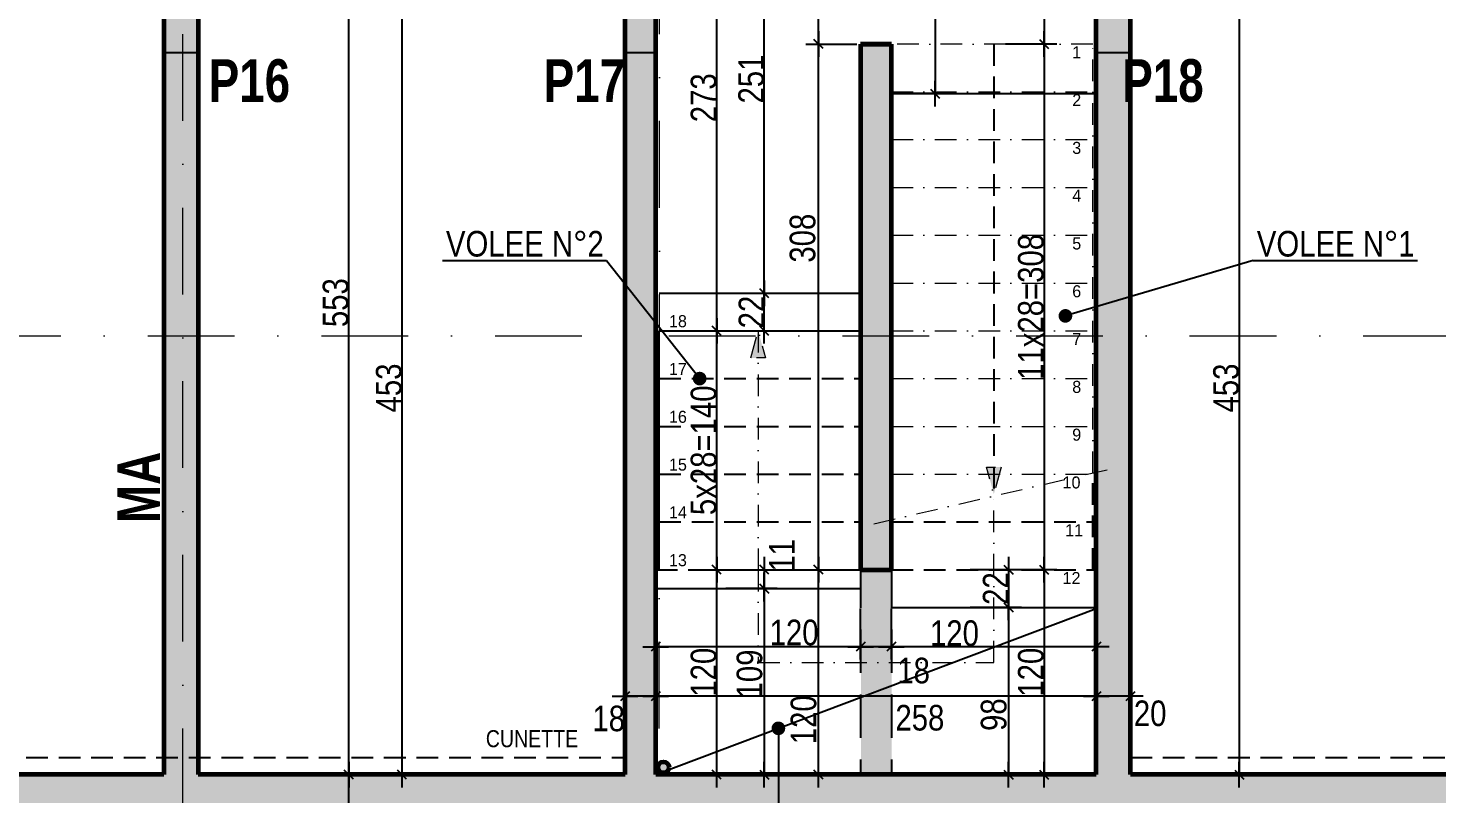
# Model space of a CAD drawing. Header units: millimetres. Extents: x -22 to 27383, y -3644 to 590.
# Drawn here: x 18424 to 19249, y -1886 to -1438 of the extents above; entities that cross this region are included whole.
import ezdxf
from ezdxf.enums import TextEntityAlignment as Align

# ---------------------------------------------------------------- set-up
doc = ezdxf.new("R2010")
doc.units = ezdxf.units.MM
doc.linetypes.add('CACHEX2', pattern=[19.05, 12.7, -6.35])
doc.linetypes.add('TIRETPTX2', pattern=[50.8, 25.4, -12.7, 0, -12.7])
for name, color, linetype in [('01_cote_gen', 4, 'Continuous'), ('01_linteaux', 2, 'Continuous'), ('01_murs_sup', 2, 'CACHEX2'), ('01_poch_murs', 253, 'Continuous'), ('01_poch_poteaux', 250, 'Continuous'), ('01_texte', 230, 'Continuous'), ('AA_COTES', 2, 'Continuous')]:
    doc.layers.add(name, color=color, linetype=linetype)
doc.layers.add('01_murs_coup', color=5, linetype='Continuous', lineweight=60)
doc.layers.add('01_tram_axes', color=2, linetype='TIRETPTX2', lineweight=9)
doc.styles.add('ARIAL NA', font='ARIALN.TTF')
doc.styles.add('Eurostile', font='')
doc.styles.add('impact', font='impact.ttf')
doc.styles.add('STYLE2', font='ARIALN.TTF')
doc.styles.get('Eurostile').set_extended_font_data('Eurostile')
doc.dimstyles.new('JB50', dxfattribs={"dimscale": 0.1, "dimtxt": 150, "dimasz": 15, "dimexe": 0.1, "dimexo": 0.1, "dimgap": 0.09, "dimtad": 1, "dimdec": 1, "dimdsep": 46, "dimtxsty": 'STYLE2', "dimblk1": 'BOND_G', "dimblk2": 'BOND_D', "dimsah": 1, "dimcen": 1.5, "dimdle": 0.01, "dimse1": 1, "dimse2": 1, "dimclrd": 4, "dimclre": 2, "dimclrt": 6, "dimazin": 2, "dimtfac": 2.333333, "dimtdec": 1, "dimtix": 1, "dimtmove": 2, "dimatfit": 3, "dimldrblk": 'BOND_G', "dimfxl": 1, "dimtolj": 1, "dimtzin": 0, "dimarcsym": 0})

# ---------------------------------------------------------------- blocks, each defined once
blk = doc.blocks.new('BOND_G')
at = {"layer": 'AA_COTES', "color": 0}
for p, q in [((0, -5), (0, 15)), ((5, 0), (-5, 0)), ((1.77, 1.77), (-1.77, -1.77))]:
    blk.add_line(p, q, dxfattribs=at)
blk = doc.blocks.new('BOND_D')
at = {"layer": 'AA_COTES', "color": 0}
for p, q in [((5, 0), (-5, 0)), ((-1.77, -1.77), (1.77, 1.77)), ((0, 5), (0, -15))]:
    blk.add_line(p, q, dxfattribs=at)
blk = doc.blocks.new('*D1499')
at = {"layer": '01_cote_gen', "color": 4, "lineweight": -2, "transparency": 16777216}
blk.add_line((19048.26, -1799.92), (18931.26, -1799.92), dxfattribs=at)
at = {"layer": 'Defpoints', "color": 0, "transparency": 16777216}
for p in [(18929.76, -1754.83), (18929.76, -1799.92), (19049.76, -1832.89)]:
    blk.add_point(p, dxfattribs=at)
at = {"layer": '01_cote_gen', "color": 4, "lineweight": -2, "transparency": 16777216, "xscale": 1.5, "yscale": 1.5, "zscale": 1.5, "rotation": 180}
blk.add_blockref('BOND_D', (18929.76, -1799.92), dxfattribs=at)
at = {"layer": '01_cote_gen', "color": 4, "lineweight": -2, "transparency": 16777216, "xscale": 1.5, "yscale": 1.5, "zscale": 1.5}
blk.add_blockref('BOND_G', (19049.76, -1799.92), dxfattribs=at)
at = {"layer": '01_cote_gen', "color": 6, "transparency": 16777216, "insert": (18966.71, -1792.05), "char_height": 15, "attachment_point": 5, "style": 'STYLE2'}
blk.add_mtext('\\A1;120', dxfattribs=at)
blk = doc.blocks.new('*D1500')
at = {"layer": '01_cote_gen', "color": 4, "lineweight": -2, "transparency": 16777216}
blk.add_line((18928.26, -1799.92), (18913.26, -1799.92), dxfattribs=at)
at = {"layer": 'Defpoints', "color": 0, "transparency": 16777216}
for p in [(18911.76, -1777.42), (18929.76, -1777.42), (18911.76, -1799.92)]:
    blk.add_point(p, dxfattribs=at)
at = {"layer": '01_cote_gen', "color": 4, "lineweight": -2, "transparency": 16777216, "xscale": 1.5, "yscale": 1.5, "zscale": 1.5, "rotation": 180}
blk.add_blockref('BOND_D', (18911.76, -1799.92), dxfattribs=at)
at = {"layer": '01_cote_gen', "color": 4, "lineweight": -2, "transparency": 16777216, "xscale": 1.5, "yscale": 1.5, "zscale": 1.5}
blk.add_blockref('BOND_G', (18929.76, -1799.92), dxfattribs=at)
at = {"layer": '01_cote_gen', "color": 6, "transparency": 16777216, "insert": (18942.79, -1813.95), "char_height": 15, "attachment_point": 5, "style": 'STYLE2'}
blk.add_mtext('\\A1;18', dxfattribs=at)
blk = doc.blocks.new('*D1501')
at = {"layer": '01_cote_gen', "color": 4, "lineweight": -2, "transparency": 16777216}
blk.add_line((18910.26, -1799.92), (18793.26, -1799.92), dxfattribs=at)
at = {"layer": 'Defpoints', "color": 0, "transparency": 16777216}
for p in [(18791.76, -1790.09), (18911.76, -1787.89), (18791.76, -1799.92)]:
    blk.add_point(p, dxfattribs=at)
at = {"layer": '01_cote_gen', "color": 4, "lineweight": -2, "transparency": 16777216, "xscale": 1.5, "yscale": 1.5, "zscale": 1.5, "rotation": 180}
blk.add_blockref('BOND_D', (18791.76, -1799.92), dxfattribs=at)
at = {"layer": '01_cote_gen', "color": 4, "lineweight": -2, "transparency": 16777216, "xscale": 1.5, "yscale": 1.5, "zscale": 1.5}
blk.add_blockref('BOND_G', (18911.76, -1799.92), dxfattribs=at)
at = {"layer": '01_cote_gen', "color": 6, "transparency": 16777216, "insert": (18872.79, -1791.64), "char_height": 15, "attachment_point": 5, "style": 'STYLE2'}
blk.add_mtext('\\A1;120', dxfattribs=at)
blk = doc.blocks.new('*D1502')
at = {"layer": '01_cote_gen', "color": 4, "lineweight": -2, "transparency": 16777216}
blk.add_line((19048.26, -1828.89), (18793.26, -1828.89), dxfattribs=at)
at = {"layer": 'Defpoints', "color": 0, "transparency": 16777216}
for p in [(18791.76, -1828.89), (18791.76, -1844.22), (19049.76, -1844.22)]:
    blk.add_point(p, dxfattribs=at)
at = {"layer": '01_cote_gen', "color": 4, "lineweight": -2, "transparency": 16777216, "xscale": 1.5, "yscale": 1.5, "zscale": 1.5, "rotation": 180}
blk.add_blockref('BOND_D', (18791.76, -1828.89), dxfattribs=at)
at = {"layer": '01_cote_gen', "color": 4, "lineweight": -2, "transparency": 16777216, "xscale": 1.5, "yscale": 1.5, "zscale": 1.5}
blk.add_blockref('BOND_G', (19049.76, -1828.89), dxfattribs=at)
at = {"layer": '01_cote_gen', "color": 6, "transparency": 16777216, "insert": (18946.46, -1841.6), "char_height": 15, "attachment_point": 5, "style": 'STYLE2'}
blk.add_mtext('\\A1;258', dxfattribs=at)
blk = doc.blocks.new('*D1503')
at = {"layer": '01_cote_gen', "color": 4, "lineweight": -2, "transparency": 16777216}
blk.add_line((19068.26, -1828.89), (19051.26, -1828.89), dxfattribs=at)
at = {"layer": 'Defpoints', "color": 0, "transparency": 16777216}
for p in [(19049.76, -1810.85), (19069.76, -1810.85), (19049.76, -1828.89)]:
    blk.add_point(p, dxfattribs=at)
at = {"layer": '01_cote_gen', "color": 4, "lineweight": -2, "transparency": 16777216, "xscale": 1.5, "yscale": 1.5, "zscale": 1.5, "rotation": 180}
blk.add_blockref('BOND_D', (19049.76, -1828.89), dxfattribs=at)
at = {"layer": '01_cote_gen', "color": 4, "lineweight": -2, "transparency": 16777216, "xscale": 1.5, "yscale": 1.5, "zscale": 1.5}
blk.add_blockref('BOND_G', (19069.76, -1828.89), dxfattribs=at)
at = {"layer": '01_cote_gen', "color": 6, "transparency": 16777216, "insert": (19081.32, -1839.01), "char_height": 15, "attachment_point": 5, "style": 'STYLE2'}
blk.add_mtext('\\A1;20', dxfattribs=at)
blk = doc.blocks.new('*D1504')
at = {"layer": '01_cote_gen', "color": 4, "lineweight": -2, "transparency": 16777216}
blk.add_line((18790.26, -1828.89), (18775.26, -1828.89), dxfattribs=at)
at = {"layer": 'Defpoints', "color": 0, "transparency": 16777216}
for p in [(18791.76, -1777.42), (18773.76, -1786.48), (18773.76, -1828.89)]:
    blk.add_point(p, dxfattribs=at)
at = {"layer": '01_cote_gen', "color": 4, "lineweight": -2, "transparency": 16777216, "xscale": 1.5, "yscale": 1.5, "zscale": 1.5, "rotation": 180}
blk.add_blockref('BOND_D', (18773.76, -1828.89), dxfattribs=at)
at = {"layer": '01_cote_gen', "color": 4, "lineweight": -2, "transparency": 16777216, "xscale": 1.5, "yscale": 1.5, "zscale": 1.5}
blk.add_blockref('BOND_G', (18791.76, -1828.89), dxfattribs=at)
at = {"layer": '01_cote_gen', "color": 6, "transparency": 16777216, "insert": (18764.21, -1842.02), "char_height": 15, "attachment_point": 5, "style": 'STYLE2'}
blk.add_mtext('\\A1;18', dxfattribs=at)
blk = doc.blocks.new('*D1516')
at = {"layer": '01_cote_gen', "color": 4, "lineweight": -2, "transparency": 16777216}
blk.add_line((20143.26, -2107.3), (17929.26, -2107.3), dxfattribs=at)
at = {"layer": 'Defpoints', "color": 0, "transparency": 16777216}
for p in [(17927.76, -1849.03), (20144.76, -2103.48), (17927.76, -2107.3)]:
    blk.add_point(p, dxfattribs=at)
at = {"layer": '01_cote_gen', "color": 4, "lineweight": -2, "transparency": 16777216, "xscale": 1.5, "yscale": 1.5, "zscale": 1.5, "rotation": 180}
blk.add_blockref('BOND_D', (17927.76, -2107.3), dxfattribs=at)
at = {"layer": '01_cote_gen', "color": 4, "lineweight": -2, "transparency": 16777216, "xscale": 1.5, "yscale": 1.5, "zscale": 1.5}
blk.add_blockref('BOND_G', (20144.76, -2107.3), dxfattribs=at)
at = {"layer": '01_cote_gen', "color": 6, "transparency": 16777216, "insert": (19036.26, -2099.76), "char_height": 15, "attachment_point": 5, "style": 'STYLE2'}
blk.add_mtext('\\A1;2217', dxfattribs=at)
blk = doc.blocks.new('*D1567')
at = {"layer": '01_cote_gen', "color": 4, "lineweight": -2, "transparency": 16777216}
blk.add_line((18612, -1873.33), (18612, -1323.33), dxfattribs=at)
at = {"layer": 'Defpoints', "color": 0, "transparency": 16777216}
for p in [(18612, -1321.83), (18773.76, -1321.83), (18659.63, -1874.83)]:
    blk.add_point(p, dxfattribs=at)
at = {"layer": '01_cote_gen', "color": 4, "lineweight": -2, "transparency": 16777216, "xscale": 1.5, "yscale": 1.5, "zscale": 1.5}
for name, p, rotation in [('BOND_D', (18612, -1321.83), 90), ('BOND_G', (18612, -1874.83), 270)]:
    blk.add_blockref(name, p, dxfattribs=dict(at, rotation=rotation))
at = {"layer": '01_cote_gen', "color": 6, "transparency": 16777216, "insert": (18604.33, -1598.33), "char_height": 15, "attachment_point": 5, "rotation": 90, "style": 'STYLE2'}
blk.add_mtext('\\A1;553', dxfattribs=at)
blk = doc.blocks.new('*D1568')
at = {"layer": '01_cote_gen', "color": 4, "lineweight": -2, "transparency": 16777216}
blk.add_line((18612, -1898.34), (18612, -1876.33), dxfattribs=at)
at = {"layer": 'Defpoints', "color": 0, "transparency": 16777216}
for p in [(18612, -1874.83), (18634.5, -1874.83), (18619.5, -1899.84)]:
    blk.add_point(p, dxfattribs=at)
at = {"layer": '01_cote_gen', "color": 4, "lineweight": -2, "transparency": 16777216, "xscale": 1.5, "yscale": 1.5, "zscale": 1.5}
for name, p, rotation in [('BOND_D', (18612, -1874.83), 90), ('BOND_G', (18612, -1899.84), 270)]:
    blk.add_blockref(name, p, dxfattribs=dict(at, rotation=rotation))
at = {"layer": '01_cote_gen', "color": 6, "transparency": 16777216, "insert": (18625.09, -1913.97), "char_height": 15, "attachment_point": 5, "rotation": 90, "style": 'STYLE2'}
blk.add_mtext('\\A1;25', dxfattribs=at)
blk = doc.blocks.new('*D1571')
at = {"layer": '01_cote_gen', "color": 4, "lineweight": -2, "transparency": 16777216}
blk.add_line((18643.17, -1873.33), (18643.17, -1423.31), dxfattribs=at)
at = {"layer": 'Defpoints', "color": 0, "transparency": 16777216}
for p in [(18643.17, -1421.81), (18680.49, -1421.81), (18680.49, -1874.83)]:
    blk.add_point(p, dxfattribs=at)
at = {"layer": '01_cote_gen', "color": 4, "lineweight": -2, "transparency": 16777216, "xscale": 1.5, "yscale": 1.5, "zscale": 1.5}
for name, p, rotation in [('BOND_D', (18643.17, -1421.81), 90), ('BOND_G', (18643.17, -1874.83), 270)]:
    blk.add_blockref(name, p, dxfattribs=dict(at, rotation=rotation))
at = {"layer": '01_cote_gen', "color": 6, "transparency": 16777216, "insert": (18635.5, -1648.32), "char_height": 15, "attachment_point": 5, "rotation": 90, "style": 'STYLE2'}
blk.add_mtext('\\A1;453', dxfattribs=at)
blk = doc.blocks.new('*D1575')
at = {"layer": '01_cote_gen', "color": 4, "lineweight": -2, "transparency": 16777216}
blk.add_line((18887.07, -1873.33), (18887.07, -1756.33), dxfattribs=at)
at = {"layer": 'Defpoints', "color": 0, "transparency": 16777216}
for p in [(18887.07, -1754.83), (18911.76, -1754.83), (18877.36, -1874.83)]:
    blk.add_point(p, dxfattribs=at)
at = {"layer": '01_cote_gen', "color": 4, "lineweight": -2, "transparency": 16777216, "xscale": 1.5, "yscale": 1.5, "zscale": 1.5}
for name, p, rotation in [('BOND_D', (18887.07, -1754.83), 90), ('BOND_G', (18887.07, -1874.83), 270)]:
    blk.add_blockref(name, p, dxfattribs=dict(at, rotation=rotation))
at = {"layer": '01_cote_gen', "color": 6, "transparency": 16777216, "insert": (18878.38, -1842.7), "char_height": 15, "attachment_point": 5, "rotation": 90, "style": 'STYLE2'}
blk.add_mtext('\\A1;120', dxfattribs=at)
blk = doc.blocks.new('*D1576')
at = {"layer": '01_cote_gen', "color": 4, "lineweight": -2, "transparency": 16777216}
blk.add_line((18887.07, -1753.33), (18887.07, -1448.33), dxfattribs=at)
at = {"layer": 'Defpoints', "color": 0, "transparency": 16777216}
for p in [(18887.07, -1446.83), (18911.76, -1446.83), (18894.57, -1754.83)]:
    blk.add_point(p, dxfattribs=at)
at = {"layer": '01_cote_gen', "color": 4, "lineweight": -2, "transparency": 16777216, "xscale": 1.5, "yscale": 1.5, "zscale": 1.5}
for name, p, rotation in [('BOND_D', (18887.07, -1446.83), 90), ('BOND_G', (18887.07, -1754.83), 270)]:
    blk.add_blockref(name, p, dxfattribs=dict(at, rotation=rotation))
at = {"layer": '01_cote_gen', "color": 6, "transparency": 16777216, "insert": (18877.81, -1560.56), "char_height": 15, "attachment_point": 5, "rotation": 90, "style": 'STYLE2'}
blk.add_mtext('\\A1;308', dxfattribs=at)
blk = doc.blocks.new('*D1577')
at = {"layer": '01_cote_gen', "color": 4, "lineweight": -2, "transparency": 16777216}
blk.add_line((18887.07, -1445.33), (18887.07, -1343.33), dxfattribs=at)
at = {"layer": 'Defpoints', "color": 0, "transparency": 16777216}
for p in [(18887.07, -1341.83), (18909.57, -1341.83), (18909.57, -1446.83)]:
    blk.add_point(p, dxfattribs=at)
at = {"layer": '01_cote_gen', "color": 4, "lineweight": -2, "transparency": 16777216, "xscale": 1.5, "yscale": 1.5, "zscale": 1.5}
for name, p, rotation in [('BOND_D', (18887.07, -1341.83), 90), ('BOND_G', (18887.07, -1446.83), 270)]:
    blk.add_blockref(name, p, dxfattribs=dict(at, rotation=rotation))
at = {"layer": '01_cote_gen', "color": 6, "transparency": 16777216, "insert": (18879.4, -1394.33), "char_height": 15, "attachment_point": 5, "rotation": 90, "style": 'STYLE2'}
blk.add_mtext('\\A1;105', dxfattribs=at)
blk = doc.blocks.new('*D1578')
at = {"layer": '01_cote_gen', "color": 4, "lineweight": -2, "transparency": 16777216}
blk.add_line((19019.19, -1448.33), (19019.19, -1753.33), dxfattribs=at)
at = {"layer": 'Defpoints', "color": 0, "transparency": 16777216}
for p in [(19016.25, -1446.83), (19009.77, -1754.83), (19019.19, -1754.83)]:
    blk.add_point(p, dxfattribs=at)
at = {"layer": '01_cote_gen', "color": 4, "lineweight": -2, "transparency": 16777216, "xscale": 1.5, "yscale": 1.5, "zscale": 1.5}
for name, p, rotation in [('BOND_G', (19019.19, -1446.83), 90), ('BOND_D', (19019.19, -1754.83), 270)]:
    blk.add_blockref(name, p, dxfattribs=dict(at, rotation=rotation))
at = {"layer": '01_cote_gen', "color": 6, "transparency": 16777216, "insert": (19011.52, -1600.83), "char_height": 15, "attachment_point": 5, "rotation": 90, "style": 'STYLE2'}
blk.add_mtext('\\A1;11x28=308', dxfattribs=at)
blk = doc.blocks.new('*D1579')
at = {"layer": '01_cote_gen', "color": 4, "lineweight": -2, "transparency": 16777216}
blk.add_line((19019.19, -1756.33), (19019.19, -1873.33), dxfattribs=at)
at = {"layer": 'Defpoints', "color": 0, "transparency": 16777216}
for p in [(19011.69, -1754.83), (19019.19, -1874.83), (19019.62, -1874.83)]:
    blk.add_point(p, dxfattribs=at)
at = {"layer": '01_cote_gen', "color": 4, "lineweight": -2, "transparency": 16777216, "xscale": 1.5, "yscale": 1.5, "zscale": 1.5}
for name, p, rotation in [('BOND_G', (19019.19, -1754.83), 90), ('BOND_D', (19019.19, -1874.83), 270)]:
    blk.add_blockref(name, p, dxfattribs=dict(at, rotation=rotation))
at = {"layer": '01_cote_gen', "color": 6, "transparency": 16777216, "insert": (19011.52, -1814.83), "char_height": 15, "attachment_point": 5, "rotation": 90, "style": 'STYLE2'}
blk.add_mtext('\\A1;120', dxfattribs=at)
blk = doc.blocks.new('*D1580')
at = {"layer": '01_cote_gen', "color": 4, "lineweight": -2, "transparency": 16777216}
blk.add_line((18998.38, -1756.33), (18998.38, -1775.33), dxfattribs=at)
at = {"layer": 'Defpoints', "color": 0, "transparency": 16777216}
for p in [(18999.97, -1754.83), (18998.38, -1776.83), (18999.97, -1776.83)]:
    blk.add_point(p, dxfattribs=at)
at = {"layer": '01_cote_gen', "color": 4, "lineweight": -2, "transparency": 16777216, "xscale": 1.5, "yscale": 1.5, "zscale": 1.5}
for name, p, rotation in [('BOND_G', (18998.38, -1754.83), 90), ('BOND_D', (18998.38, -1776.83), 270)]:
    blk.add_blockref(name, p, dxfattribs=dict(at, rotation=rotation))
at = {"layer": '01_cote_gen', "color": 6, "transparency": 16777216, "insert": (18990.84, -1765.83), "char_height": 15, "attachment_point": 5, "rotation": 90, "style": 'STYLE2'}
blk.add_mtext('\\A1;22', dxfattribs=at)
blk = doc.blocks.new('*D1581')
at = {"layer": '01_cote_gen', "color": 4, "lineweight": -2, "transparency": 16777216}
blk.add_line((18998.38, -1778.33), (18998.38, -1873.33), dxfattribs=at)
at = {"layer": 'Defpoints', "color": 0, "transparency": 16777216}
for p in [(18990.88, -1776.83), (18990.88, -1874.83), (18998.38, -1874.83)]:
    blk.add_point(p, dxfattribs=at)
at = {"layer": '01_cote_gen', "color": 4, "lineweight": -2, "transparency": 16777216, "xscale": 1.5, "yscale": 1.5, "zscale": 1.5}
for name, p, rotation in [('BOND_G', (18998.38, -1776.83), 90), ('BOND_D', (18998.38, -1874.83), 270)]:
    blk.add_blockref(name, p, dxfattribs=dict(at, rotation=rotation))
at = {"layer": '01_cote_gen', "color": 6, "transparency": 16777216, "insert": (18989.73, -1839.69), "char_height": 15, "attachment_point": 5, "rotation": 90, "style": 'STYLE2'}
blk.add_mtext('\\A1;98', dxfattribs=at)
blk = doc.blocks.new('*D1582')
at = {"layer": '01_cote_gen', "color": 4, "lineweight": -2, "transparency": 16777216}
blk.add_line((19019.19, -1343.33), (19019.19, -1445.33), dxfattribs=at)
at = {"layer": 'Defpoints', "color": 0, "transparency": 16777216}
for p in [(19012.34, -1341.83), (19013.27, -1446.83), (19019.19, -1446.83)]:
    blk.add_point(p, dxfattribs=at)
at = {"layer": '01_cote_gen', "color": 4, "lineweight": -2, "transparency": 16777216, "xscale": 1.5, "yscale": 1.5, "zscale": 1.5}
for name, p, rotation in [('BOND_G', (19019.19, -1341.83), 90), ('BOND_D', (19019.19, -1446.83), 270)]:
    blk.add_blockref(name, p, dxfattribs=dict(at, rotation=rotation))
at = {"layer": '01_cote_gen', "color": 6, "transparency": 16777216, "insert": (19011.52, -1394.33), "char_height": 15, "attachment_point": 5, "rotation": 90, "style": 'STYLE2'}
blk.add_mtext('\\A1;105', dxfattribs=at)
blk = doc.blocks.new('*D1583')
at = {"layer": '01_cote_gen', "color": 4, "lineweight": -2, "transparency": 16777216}
blk.add_line((18827.52, -1873.33), (18827.52, -1756.33), dxfattribs=at)
at = {"layer": 'Defpoints', "color": 0, "transparency": 16777216}
for p in [(18827.52, -1754.83), (18832.29, -1754.83), (18832.29, -1874.83)]:
    blk.add_point(p, dxfattribs=at)
at = {"layer": '01_cote_gen', "color": 4, "lineweight": -2, "transparency": 16777216, "xscale": 1.5, "yscale": 1.5, "zscale": 1.5}
for name, p, rotation in [('BOND_D', (18827.52, -1754.83), 90), ('BOND_G', (18827.52, -1874.83), 270)]:
    blk.add_blockref(name, p, dxfattribs=dict(at, rotation=rotation))
at = {"layer": '01_cote_gen', "color": 6, "transparency": 16777216, "insert": (18819.85, -1814.83), "char_height": 15, "attachment_point": 5, "rotation": 90, "style": 'STYLE2'}
blk.add_mtext('\\A1;120', dxfattribs=at)
blk = doc.blocks.new('*D1584')
at = {"layer": '01_cote_gen', "color": 4, "lineweight": -2, "transparency": 16777216}
blk.add_line((18827.52, -1753.33), (18827.52, -1616.33), dxfattribs=at)
at = {"layer": 'Defpoints', "color": 0, "transparency": 16777216}
for p in [(18827.52, -1614.83), (18835.02, -1614.83), (18835.02, -1754.83)]:
    blk.add_point(p, dxfattribs=at)
at = {"layer": '01_cote_gen', "color": 4, "lineweight": -2, "transparency": 16777216, "xscale": 1.5, "yscale": 1.5, "zscale": 1.5}
for name, p, rotation in [('BOND_D', (18827.52, -1614.83), 90), ('BOND_G', (18827.52, -1754.83), 270)]:
    blk.add_blockref(name, p, dxfattribs=dict(at, rotation=rotation))
at = {"layer": '01_cote_gen', "color": 6, "transparency": 16777216, "insert": (18819.85, -1684.83), "char_height": 15, "attachment_point": 5, "rotation": 90, "style": 'STYLE2'}
blk.add_mtext('\\A1;5x28=140', dxfattribs=at)
blk = doc.blocks.new('*D1585')
at = {"layer": '01_cote_gen', "color": 4, "lineweight": -2, "transparency": 16777216}
blk.add_line((18827.52, -1613.33), (18827.52, -1343.33), dxfattribs=at)
at = {"layer": 'Defpoints', "color": 0, "transparency": 16777216}
for p in [(18827.52, -1341.83), (18843.06, -1341.83), (18843.06, -1614.83)]:
    blk.add_point(p, dxfattribs=at)
at = {"layer": '01_cote_gen', "color": 4, "lineweight": -2, "transparency": 16777216, "xscale": 1.5, "yscale": 1.5, "zscale": 1.5}
for name, p, rotation in [('BOND_D', (18827.52, -1341.83), 90), ('BOND_G', (18827.52, -1614.83), 270)]:
    blk.add_blockref(name, p, dxfattribs=dict(at, rotation=rotation))
at = {"layer": '01_cote_gen', "color": 6, "transparency": 16777216, "insert": (18819.85, -1478.33), "char_height": 15, "attachment_point": 5, "rotation": 90, "style": 'STYLE2'}
blk.add_mtext('\\A1;273', dxfattribs=at)
blk = doc.blocks.new('*D1586')
at = {"layer": '01_cote_gen', "color": 4, "lineweight": -2, "transparency": 16777216}
blk.add_line((18855.35, -1613.33), (18855.35, -1594.33), dxfattribs=at)
at = {"layer": 'Defpoints', "color": 0, "transparency": 16777216}
for p in [(18855.35, -1592.83), (18866.15, -1592.83), (18866.15, -1614.83)]:
    blk.add_point(p, dxfattribs=at)
at = {"layer": '01_cote_gen', "color": 4, "lineweight": -2, "transparency": 16777216, "xscale": 1.5, "yscale": 1.5, "zscale": 1.5}
for name, p, rotation in [('BOND_D', (18855.35, -1592.83), 90), ('BOND_G', (18855.35, -1614.83), 270)]:
    blk.add_blockref(name, p, dxfattribs=dict(at, rotation=rotation))
at = {"layer": '01_cote_gen', "color": 6, "transparency": 16777216, "insert": (18847.81, -1603.83), "char_height": 15, "attachment_point": 5, "rotation": 90, "style": 'STYLE2'}
blk.add_mtext('\\A1;22', dxfattribs=at)
blk = doc.blocks.new('*D1587')
at = {"layer": '01_cote_gen', "color": 4, "lineweight": -2, "transparency": 16777216}
blk.add_line((18855.35, -1591.33), (18855.35, -1343.33), dxfattribs=at)
at = {"layer": 'Defpoints', "color": 0, "transparency": 16777216}
for p in [(18855.35, -1341.83), (18865.76, -1341.83), (18862.85, -1592.83)]:
    blk.add_point(p, dxfattribs=at)
at = {"layer": '01_cote_gen', "color": 4, "lineweight": -2, "transparency": 16777216, "xscale": 1.5, "yscale": 1.5, "zscale": 1.5}
for name, p, rotation in [('BOND_D', (18855.35, -1341.83), 90), ('BOND_G', (18855.35, -1592.83), 270)]:
    blk.add_blockref(name, p, dxfattribs=dict(at, rotation=rotation))
at = {"layer": '01_cote_gen', "color": 6, "transparency": 16777216, "insert": (18847.69, -1467.33), "char_height": 15, "attachment_point": 5, "rotation": 90, "style": 'STYLE2'}
blk.add_mtext('\\A1;251', dxfattribs=at)
blk = doc.blocks.new('*D1588')
at = {"layer": '01_cote_gen', "color": 4, "lineweight": -2, "transparency": 16777216}
blk.add_line((18855.35, -1764.33), (18855.35, -1756.33), dxfattribs=at)
at = {"layer": 'Defpoints', "color": 0, "transparency": 16777216}
for p in [(18855.35, -1754.83), (18866.64, -1754.83), (18866.64, -1765.83)]:
    blk.add_point(p, dxfattribs=at)
at = {"layer": '01_cote_gen', "color": 4, "lineweight": -2, "transparency": 16777216, "xscale": 1.5, "yscale": 1.5, "zscale": 1.5}
for name, p, rotation in [('BOND_D', (18855.35, -1754.83), 90), ('BOND_G', (18855.35, -1765.83), 270)]:
    blk.add_blockref(name, p, dxfattribs=dict(at, rotation=rotation))
at = {"layer": '01_cote_gen', "color": 6, "transparency": 16777216, "insert": (18865.6, -1746.37), "char_height": 15, "attachment_point": 5, "rotation": 90, "style": 'STYLE2'}
blk.add_mtext('\\A1;11', dxfattribs=at)
blk = doc.blocks.new('*D1589')
at = {"layer": '01_cote_gen', "color": 4, "lineweight": -2, "transparency": 16777216}
blk.add_line((18855.35, -1767.33), (18855.35, -1873.33), dxfattribs=at)
at = {"layer": 'Defpoints', "color": 0, "transparency": 16777216}
for p in [(18862.85, -1765.83), (18855.35, -1874.83), (18862.85, -1874.83)]:
    blk.add_point(p, dxfattribs=at)
at = {"layer": '01_cote_gen', "color": 4, "lineweight": -2, "transparency": 16777216, "xscale": 1.5, "yscale": 1.5, "zscale": 1.5}
for name, p, rotation in [('BOND_G', (18855.35, -1765.83), 90), ('BOND_D', (18855.35, -1874.83), 270)]:
    blk.add_blockref(name, p, dxfattribs=dict(at, rotation=rotation))
at = {"layer": '01_cote_gen', "color": 6, "transparency": 16777216, "insert": (18846.75, -1815.87), "char_height": 15, "attachment_point": 5, "rotation": 90, "style": 'STYLE2'}
blk.add_mtext('\\A1;109', dxfattribs=at)
blk = doc.blocks.new('*D1592')
at = {"layer": '01_cote_gen', "color": 4, "lineweight": -2, "transparency": 16777216}
blk.add_line((19133.52, -1423.35), (19133.52, -1873.33), dxfattribs=at)
at = {"layer": 'Defpoints', "color": 0, "transparency": 16777216}
for p in [(19163.14, -1421.85), (19133.52, -1874.83), (19163.14, -1874.83)]:
    blk.add_point(p, dxfattribs=at)
at = {"layer": '01_cote_gen', "color": 4, "lineweight": -2, "transparency": 16777216, "xscale": 1.5, "yscale": 1.5, "zscale": 1.5}
for name, p, rotation in [('BOND_G', (19133.52, -1421.85), 90), ('BOND_D', (19133.52, -1874.83), 270)]:
    blk.add_blockref(name, p, dxfattribs=dict(at, rotation=rotation))
at = {"layer": '01_cote_gen', "color": 6, "transparency": 16777216, "insert": (19125.85, -1648.34), "char_height": 15, "attachment_point": 5, "rotation": 90, "style": 'STYLE2'}
blk.add_mtext('\\A1;453', dxfattribs=at)
blk = doc.blocks.new('*D2235')
at = {"layer": '01_poch_murs', "color": 4, "lineweight": -2, "transparency": 16777216}
blk.add_line((18955.33, -1343.33), (18955.33, -1474.33), dxfattribs=at)
at = {"layer": 'Defpoints', "color": 0, "transparency": 16777216}
for p in [(18926.75, -1341.83), (18955.33, -1475.83), (18962.95, -1475.83)]:
    blk.add_point(p, dxfattribs=at)
at = {"layer": '01_poch_murs', "color": 4, "lineweight": -2, "transparency": 16777216, "xscale": 1.5, "yscale": 1.5, "zscale": 1.5}
for name, p, rotation in [('BOND_G', (18955.33, -1341.83), 90), ('BOND_D', (18955.33, -1475.83), 270)]:
    blk.add_blockref(name, p, dxfattribs=dict(at, rotation=rotation))
at = {"layer": '01_poch_murs', "color": 6, "transparency": 16777216, "insert": (18947.66, -1408.83), "char_height": 15, "attachment_point": 5, "rotation": 90, "style": 'STYLE2'}
blk.add_mtext('\\A1;134', dxfattribs=at)

msp = doc.modelspace()

# ---------------------------------------------------------------- hatches: boundary and pattern name
at = {"layer": '01_murs_sup'}
h = msp.add_hatch(dxfattribs=at)
h.set_pattern_fill('DASH', color=256, scale=2.5, angle=135)
h.set_pattern_definition([(135, (6005.312, 12291.881), (-11.22532, 9e-16), [7.9375, -7.9375])])
h.paths.add_polyline_path([(17947.35, -1371.83), (17927.35, -1371.83), (17927.35, -1899.83), (20144.76, -1899.83), (20144.76, -1939.72), (20159.94, -1939.72), (20159.94, -1665.83), (20760.26, -1665.83), (20760.26, -2133.73), (20778.26, -2133.73), (20778.26, -1529.89), (20760.26, -1529.89), (20760.26, -1647.83), (20163.94, -1647.83), (20163.94, -1391.89), (20760.26, -1391.89), (20760.26, -1396.89), (20777.94, -1396.89), (20777.94, -1013.83), (20661.94, -1013.83), (20661.94, -869.01), (20771.95, -869), (20771.94, -851), (20159.94, -851.04), (20159.94, -257.83), (20256.5, -257.83), (20256.5, -241.83), (20139.94, -241.83), (20139.94, -869.04), (20643.94, -869.01), (20643.94, -1031.83), (20760.26, -1031.83), (20760.26, -1371.89), (20145.76, -1371.89), (20145.76, -1874.83), (19883.94, -1874.83), (19883.94, -1371.83), (19865.76, -1371.83), (19865.76, -1874.83), (19349.94, -1874.83), (19349.94, -1371.83), (19329.94, -1371.83), (19329.94, -1874.83), (19069.94, -1874.83), (19069.94, -1321.83), (19041.94, -1321.83), (19041.94, -1341.83), (19049.94, -1341.83), (19049.94, -1874.83), (18929.94, -1874.83), (18929.94, -1446.83), (18911.94, -1446.83), (18911.94, -1874.83), (18791.94, -1874.83), (18791.94, -1341.83), (18939.94, -1341.83), (18939.94, -1321.83), (18773.94, -1321.83), (18773.94, -1874.83), (18524.21, -1874.83), (18524.21, -1371.83), (18504.21, -1371.83), (18504.21, -1874.83), (17947.35, -1874.83)])
at = {"layer": '01_poch_murs'}
h = msp.add_hatch(color=256, dxfattribs=at)
h.dxf.hatch_style = 1
edge = h.paths.add_edge_path()
edge.add_line((16560.76, -436.83), (16560.76, -454.83))
edge.add_line((16560.76, -454.83), (16552.76, -454.83))
edge.add_line((16552.76, -454.83), (16552.76, -802.8))
edge.add_line((16552.76, -802.8), (16717.77, -802.8))
edge.add_line((16717.77, -802.8), (16717.77, -564.83))
edge.add_line((16717.77, -564.83), (16737.77, -564.83))
edge.add_line((16737.77, -564.83), (16737.77, -802.8))
edge.add_line((16737.77, -802.8), (16792.76, -802.8))
edge.add_line((16792.76, -802.8), (16792.76, -820.8))
edge.add_line((16792.76, -820.8), (16737.77, -820.8))
edge.add_line((16737.77, -820.8), (16737.76, -1261.81))
edge.add_line((16737.76, -1261.81), (16652.76, -1261.81))
edge.add_line((16652.76, -1261.81), (16652.76, -2009.83))
edge.add_line((16652.76, -2009.83), (16717.76, -2009.83))
edge.add_line((16717.76, -2009.83), (16717.76, -1371.81))
edge.add_line((16717.76, -1371.81), (16737.76, -1371.81))
edge.add_line((16737.76, -1371.81), (16737.76, -1874.83))
edge.add_line((16737.76, -1874.83), (17325.76, -1874.83))
edge.add_line((17325.76, -1874.83), (17325.76, -1451.83))
edge.add_line((17325.76, -1451.83), (17350.76, -1451.83))
edge.add_line((17350.76, -1451.83), (17350.76, -1874.83))
edge.add_line((17350.76, -1874.83), (17905.76, -1874.84))
edge.add_line((17905.76, -1874.84), (17905.76, -1371.84))
edge.add_line((17905.76, -1371.84), (17927.76, -1371.84))
edge.add_line((17927.76, -1371.84), (17927.76, -1371.84))
edge.add_line((17927.76, -1371.84), (17947.76, -1371.84))
edge.add_line((17947.76, -1371.84), (17947.76, -1874.84))
edge.add_line((17947.76, -1874.84), (18503.76, -1874.83))
edge.add_line((18503.76, -1874.83), (18503.76, -1371.81))
edge.add_line((18503.76, -1371.81), (18523.76, -1371.81))
edge.add_line((18523.76, -1371.81), (18523.76, -1874.83))
edge.add_line((18523.76, -1874.83), (18773.76, -1874.83))
edge.add_line((18773.76, -1874.83), (18773.76, -1321.83))
edge.add_line((18773.76, -1321.83), (18939.76, -1321.83))
edge.add_line((18939.76, -1321.83), (18939.76, -1341.83))
edge.add_line((18939.76, -1341.83), (18791.76, -1341.83))
edge.add_line((18791.76, -1341.83), (18793.03, -1870.58))
edge.add_arc((18796.28, -1870.58), 3.25, 0, 180, ccw=False)
edge.add_arc((18796.28, -1870.58), 3.25, -90, 0, ccw=False)
edge.add_line((18796.28, -1873.83), (19049.76, -1874.83))
edge.add_line((19049.76, -1874.83), (19049.76, -1341.83))
edge.add_line((19049.76, -1341.83), (19041.76, -1341.83))
edge.add_line((19041.76, -1341.83), (19041.76, -1321.83))
edge.add_line((19041.76, -1321.83), (19069.76, -1321.83))
edge.add_line((19069.76, -1321.83), (19069.76, -1874.83))
edge.add_line((19069.76, -1874.83), (19329.76, -1874.83))
edge.add_line((19329.76, -1874.83), (19329.76, -1371.85))
edge.add_line((19329.76, -1371.85), (19349.76, -1371.85))
edge.add_line((19349.76, -1371.85), (19349.76, -1874.83))
edge.add_line((19349.76, -1874.83), (19864.76, -1874.83))
edge.add_line((19864.76, -1874.83), (19864.76, -1371.85))
edge.add_line((19864.76, -1371.85), (19884.76, -1371.85))
edge.add_line((19884.76, -1371.85), (19884.76, -1874.83))
edge.add_line((19884.76, -1874.83), (20144.76, -1874.83))
edge.add_line((20144.76, -1874.83), (20144.76, -1371.89))
edge.add_line((20144.76, -1371.89), (20169.76, -1371.89))
edge.add_line((20169.76, -1371.89), (20169.82, -2531.84))
edge.add_line((20169.82, -2531.84), (20760.34, -2531.84))
edge.add_line((20760.34, -2531.84), (20760.28, -1816.82))
edge.add_line((20760.28, -1816.82), (20778.28, -1816.82))
edge.add_line((20778.28, -1816.82), (20778.28, -2203.83))
edge.add_line((20778.28, -2203.83), (20995.27, -2203.83))
edge.add_line((20995.27, -2203.83), (20995.27, -2223.83))
edge.add_line((20995.27, -2223.83), (20778.28, -2223.83))
edge.add_line((20778.28, -2223.83), (20778.28, -2676.83))
edge.add_line((20778.28, -2676.83), (21303.24, -2676.83))
edge.add_line((21303.24, -2676.83), (21303.24, -2566.83))
edge.add_line((21303.24, -2566.83), (21323.24, -2566.83))
edge.add_line((21323.24, -2566.83), (21323.24, -2696.83))
edge.add_line((21323.24, -2696.83), (20760.28, -2696.83))
edge.add_line((20760.28, -2696.83), (20760.34, -2551.84))
edge.add_line((20760.34, -2551.84), (20169.82, -2551.84))
edge.add_line((20169.82, -2551.84), (20169.76, -2801.83))
edge.add_line((20169.76, -2801.83), (21528.28, -2801.83))
edge.add_line((21528.28, -2801.83), (21528.28, -2826.83))
edge.add_line((21528.28, -2826.83), (20144.76, -2826.83))
edge.add_line((20144.76, -2826.83), (20144.76, -1969.83))
edge.add_line((20144.76, -1969.83), (20144.76, -1899.83))
edge.add_line((20144.76, -1899.83), (18791.76, -1899.83))
edge.add_line((18791.76, -1899.83), (18686.76, -1899.83))
edge.add_line((18686.76, -1899.83), (17925.76, -1899.84))
edge.add_line((17925.76, -1899.84), (17925.76, -1899.84))
edge.add_line((17925.76, -1899.84), (16737.76, -1899.83))
edge.add_line((16737.76, -1899.83), (16737.76, -2029.83))
edge.add_line((16737.76, -2029.83), (16632.76, -2029.83))
edge.add_line((16632.76, -2029.83), (16632.76, -1241.81))
edge.add_line((16632.76, -1241.81), (16717.76, -1241.81))
edge.add_line((16717.76, -1241.81), (16717.77, -820.8))
edge.add_line((16717.77, -820.8), (16532.76, -820.8))
edge.add_line((16532.76, -820.8), (16532.76, -241.83))
edge.add_line((16532.76, -241.83), (17204.69, -241.84))
edge.add_line((17204.69, -241.84), (17206.11, -266.83))
edge.add_line((17206.11, -266.83), (17325.76, -266.83))
edge.add_line((17325.76, -266.83), (17325.76, -691.83))
edge.add_line((17325.76, -691.83), (17350.75, -692.08))
edge.add_line((17350.75, -692.08), (17350.78, -692.08))
edge.add_line((17350.78, -692.08), (17325.79, -691.83))
edge.add_line((17325.79, -691.83), (17325.76, -266.83))
edge.add_line((17325.76, -266.83), (16920.76, -266.83))
edge.add_line((16920.76, -266.83), (16920.76, -820.8))
edge.add_line((16920.76, -820.8), (16920.76, -820.8))
edge.add_line((16920.76, -820.8), (16920.82, -691.83))
edge.add_line((16920.82, -691.83), (16902.82, -691.83))
edge.add_line((16902.82, -691.83), (16902.76, -454.83))
edge.add_line((16902.76, -454.83), (16737.77, -454.83))
edge.add_line((16737.77, -454.83), (16737.77, -462.83))
edge.add_line((16737.77, -462.83), (16717.77, -462.83))
edge.add_line((16717.77, -462.83), (16717.77, -454.83))
edge.add_line((16717.77, -454.83), (16662.76, -454.83))
edge.add_line((16662.76, -454.83), (16662.76, -436.83))
edge.add_line((16662.76, -436.83), (16902.76, -436.83))
edge.add_line((16902.76, -436.83), (16902.76, -266.83))
edge.add_line((16902.76, -266.83), (16552.76, -266.83))
edge.add_line((16552.76, -266.83), (16552.76, -436.83))
edge.add_line((16552.76, -436.83), (16560.76, -436.83))
h = msp.add_hatch(color=256, dxfattribs=at)
h.dxf.hatch_style = 1
h.paths.add_polyline_path([(18929.76, -1446.83), (18911.76, -1446.83), (18911.76, -1754.83), (18929.76, -1754.83)])
at = {"layer": '01_poch_poteaux'}
h = msp.add_hatch(color=256, dxfattribs=at)
h.dxf.hatch_style = 1
h.paths.add_polyline_path([(18523.76, -1371.83), (18511.26, -1371.83), (18511.26, -1451.83), (18523.76, -1451.83)])
h.paths.add_polyline_path([(18511.26, -1371.83), (18503.76, -1371.83), (18503.76, -1451.83), (18511.26, -1451.83)])
h = msp.add_hatch(color=256, dxfattribs=at)
h.dxf.hatch_style = 1
h.paths.add_polyline_path([(18791.76, -1371.83), (18781.26, -1371.83), (18781.26, -1451.83), (18791.76, -1451.83)])
h.paths.add_polyline_path([(18781.26, -1371.83), (18773.76, -1371.83), (18773.76, -1451.83), (18781.26, -1451.83)])
h = msp.add_hatch(color=256, dxfattribs=at)
h.dxf.hatch_style = 1
h.paths.add_polyline_path([(19069.76, -1371.83), (19057.26, -1371.83), (19057.26, -1451.83), (19069.76, -1451.83)])
h.paths.add_polyline_path([(19057.26, -1371.83), (19049.76, -1371.83), (19049.76, -1451.83), (19057.26, -1451.83)])
at = {"layer": '01_tram_axes', "ltscale": 0.5}
for points in [[(18847.51, -1630.71), (18851.76, -1614.83), (18856.02, -1630.71)], [(18994.02, -1694.64), (18989.76, -1710.52), (18985.51, -1694.64)]]:
    msp.add_hatch(color=256, dxfattribs=at).paths.add_polyline_path(points)

# ---------------------------------------------------------------- linework, layer by layer
at = {"layer": '01_linteaux'}
for p, q in [((18929.76, -1475.83), (19049.76, -1475.83)), ((18791.76, -1765.83), (18911.76, -1765.83)), ((18929.76, -1776.83), (19049.76, -1776.83))]:
    msp.add_line(p, q, dxfattribs=at)
at = {"layer": '01_murs_coup'}
for p, q in [((18773.76, -1874.83), (18773.76, -1321.83)), ((19069.76, -1874.83), (19069.76, -1321.83)), ((18791.76, -1874.83), (18791.76, -1341.83)), ((19049.76, -1874.83), (19049.76, -1341.83)), ((19049.76, -1874.83), (19049.76, -1341.83)), ((18503.76, -1371.81), (18503.76, -1874.83)), ((18523.76, -1371.81), (18523.76, -1874.83)), ((18911.76, -1446.83), (18929.76, -1446.83)), ((18911.76, -1446.83), (18929.76, -1446.83)), ((18929.76, -1446.83), (18911.76, -1446.83)), ((18911.76, -1446.83), (18911.76, -1754.83)), ((18929.76, -1754.83), (18929.76, -1446.83)), ((18911.76, -1754.83), (18929.76, -1754.83)), ((18911.76, -1754.83), (18929.76, -1754.83)), ((18503.76, -1874.83), (17947.76, -1874.84)), ((18773.76, -1874.83), (18523.76, -1874.83)), ((19049.76, -1874.83), (18791.76, -1874.83)), ((19329.76, -1874.83), (19069.76, -1874.83))]:
    msp.add_line(p, q, dxfattribs=at)
msp.add_circle((18796.28, -1870.58), 3.25, dxfattribs=at)
at = {"layer": '01_murs_sup', "ltscale": 2}
for p, q in [((18773.76, -1874.83), (18773.76, -1321.83)), ((19069.76, -1874.83), (19069.76, -1321.83)), ((18791.76, -1874.83), (18791.76, -1341.83)), ((19049.76, -1874.83), (19049.76, -1341.83)), ((18503.76, -1371.83), (18503.76, -1874.83)), ((18523.76, -1874.83), (18523.76, -1371.83)), ((18911.76, -1446.83), (18911.76, -1874.83)), ((18929.76, -1446.83), (18929.76, -1874.83)), ((18503.76, -1874.83), (17947.76, -1874.84)), ((18773.76, -1874.83), (18523.76, -1874.83)), ((18911.76, -1874.83), (18791.76, -1874.83)), ((19049.76, -1874.83), (18929.76, -1874.83)), ((19329.76, -1874.83), (19069.76, -1874.83))]:
    msp.add_line(p, q, dxfattribs=at)
at = {"layer": '01_murs_sup', "linetype": 'Continuous'}
for p, q in [((18911.76, -1446.83), (18911.76, -1754.83)), ((18793.76, -1592.83), (18911.76, -1592.83)), ((18793.76, -1614.83), (18911.76, -1614.83)), ((18793.76, -1754.83), (18793.76, -1614.83))]:
    msp.add_line(p, q, dxfattribs=at)
at = {"layer": '01_murs_sup'}
for p, q in [((18989.76, -1446.83), (18989.76, -1710.52)), ((18793.76, -1642.83), (18911.76, -1642.83)), ((18793.76, -1670.83), (18911.76, -1670.83)), ((18793.76, -1698.83), (18911.76, -1698.83)), ((19047.76, -1754.83), (19047.76, -1698.14)), ((18793.76, -1726.83), (18911.76, -1726.83)), ((18929.76, -1726.83), (19047.76, -1726.83)), ((18791.76, -1754.83), (18911.76, -1754.83)), ((18929.76, -1754.83), (19049.76, -1754.83)), ((17927.76, -1864.84), (18773.76, -1864.83)), ((19069.76, -1864.83), (20144.76, -1864.83))]:
    msp.add_line(p, q, dxfattribs=at)
at = {"layer": '01_poch_poteaux'}
for p, q in [((18503.76, -1451.83), (18523.76, -1451.83)), ((18773.76, -1451.83), (18791.76, -1451.83)), ((18773.76, -1451.83), (18791.76, -1451.83)), ((19049.76, -1451.83), (19069.76, -1451.83))]:
    msp.add_line(p, q, dxfattribs=at)
at = {"layer": '01_texte'}
for p, q in [((18666.82, -1573.55), (18762.97, -1573.55)), ((18762.97, -1573.55), (18817.49, -1642.83)), ((19141.73, -1573.55), (19031.7, -1606.09)), ((19141.73, -1573.55), (19237.88, -1573.55)), ((18791.76, -1874.83), (19049.76, -1777.42)), ((18863.59, -1847.71), (18863.59, -1939.05))]:
    msp.add_line(p, q, dxfattribs=at)
at = {"layer": '01_texte', "const_width": 4}
for points in [[(19029.7, -1606.09, 1), (19033.7, -1606.09, 1)], [(18815.49, -1642.83, 1), (18819.49, -1642.83, 1)], [(18861.59, -1847.71, 1), (18865.59, -1847.71, 1)]]:
    msp.add_lwpolyline(points, format="xyb", close=True, dxfattribs=at)
at = {"layer": '01_tram_axes', "color": 253, "ltscale": 2}
for p, q in [((18793.78, -2051.19), (18794.28, 490.55)), ((18514.79, -2102), (18514.76, 439.75)), ((16256.86, -1617.83), (23921.21, -1617.83))]:
    msp.add_line(p, q, dxfattribs=at)
at = {"layer": '01_tram_axes', "ltscale": 0.5}
for p, q in [((19047.76, -1446.83), (18929.76, -1446.83)), ((18929.76, -1446.83), (18929.76, -1725.54)), ((19047.76, -1698.14), (19047.76, -1446.83)), ((18929.76, -1474.83), (19047.76, -1474.83)), ((18929.76, -1502.83), (19047.76, -1502.83)), ((18929.76, -1530.83), (19047.76, -1530.83)), ((18929.76, -1558.83), (19047.76, -1558.83)), ((18929.76, -1586.83), (19049.76, -1586.83)), ((18851.76, -1614.83), (18851.76, -1754.83)), ((18929.76, -1614.83), (19047.76, -1614.83)), ((18929.76, -1642.83), (19047.76, -1642.83)), ((18929.76, -1670.83), (19047.76, -1670.83)), ((18919.55, -1727.91), (19058.11, -1695.73)), ((18929.76, -1698.83), (19047.76, -1698.83)), ((18989.76, -1809.22), (18989.76, -1710.45)), ((18929.76, -1725.54), (18929.76, -1754.83)), ((18851.76, -1754.83), (18851.76, -1809.22)), ((18851.76, -1809.22), (18989.76, -1809.22))]:
    msp.add_line(p, q, dxfattribs=at)
at = {"layer": '01_tram_axes', "ltscale": 0.5, "flags": 128}
for points in [[(18847.51, -1630.71), (18851.76, -1614.83), (18856.02, -1630.71)], [(18994.02, -1694.64), (18989.76, -1710.52), (18985.51, -1694.64)]]:
    msp.add_lwpolyline(points, close=True, dxfattribs=at)

# ---------------------------------------------------------------- texts
at = {"layer": '01_murs_sup', "style": 'Eurostile'}
for s, p in [('10', (19030.03, -1707.19)), ('11', (19031.54, -1735.19)), ('12', (19030.03, -1763.19))]:
    msp.add_text(s, height=7.059, dxfattribs=at).set_placement(p)
at = {"layer": '01_murs_sup', "char_height": 7.06, "attachment_point": 2, "line_spacing_factor": 0.894142, "style": 'Eurostile'}
for s, insert in [('1', (19038.32, -1448.14)), ('2', (19038.32, -1476.14)), ('3', (19038.32, -1504.14)), ('4', (19038.32, -1532.14)), ('5', (19038.32, -1560.14)), ('6', (19038.32, -1588.14)), ('7', (19038.32, -1616.14)), ('8', (19038.32, -1644.14)), ('9', (19038.32, -1672.14))]:
    msp.add_mtext(s, dxfattribs=dict(at, insert=insert))
at = {"layer": '01_texte'}
for s, height, style, p in [('P16', 25, 'impact', (18553.79, -1488.23)), ('P17', 25, 'impact', (18749.96, -1488.23)), ('P18', 25, 'impact', (19088.83, -1488.23)), ('VOLEE N°2', 15, 'ARIAL NA', (18715.08, -1575.82)), ('VOLEE N°1', 15, 'ARIAL NA', (19189.99, -1575.82)), ('CUNETTE', 10, 'ARIAL NA', (18719.29, -1861.77))]:
    msp.add_text(s, height=height, dxfattribs=dict(at, style=style)).set_placement(p, align=Align.BOTTOM_CENTER)
at = {"layer": '01_texte', "style": 'impact'}
msp.add_text('MA', height=25, rotation=90, dxfattribs=at).set_placement((18508.9, -1706.58), align=Align.BOTTOM_CENTER)
at = {"layer": '01_tram_axes', "ltscale": 0.5, "char_height": 7.059, "attachment_point": 2, "line_spacing_factor": 0.894142, "style": 'Eurostile'}
for s, insert in [('18', (18804.75, -1605.66)), ('17', (18804.75, -1633.66)), ('16', (18804.75, -1661.66)), ('15', (18804.75, -1689.66)), ('14', (18804.75, -1717.66)), ('13', (18804.75, -1745.66))]:
    msp.add_mtext(s, dxfattribs=dict(at, insert=insert))

# ---------------------------------------------------------------- dimensions: what is measured, and where the dimension line sits
at = {"layer": '01_cote_gen'}
for base, p1, p2, picture, middle in [((18612, -1321.83), (18659.63, -1874.83), (18773.76, -1321.83), '*D1567', (18604.33, -1598.33)), ((18827.52, -1341.83), (18843.06, -1614.83), (18843.06, -1341.83), '*D1585', (18819.85, -1478.33)), ((18855.35, -1341.83), (18862.85, -1592.83), (18865.76, -1341.83), '*D1587', (18847.69, -1467.33)), ((18887.07, -1341.83), (18909.57, -1446.83), (18909.57, -1341.83), '*D1577', (18879.4, -1394.33)), ((19019.19, -1446.83), (19012.34, -1341.83), (19013.27, -1446.83), '*D1582', (19011.52, -1394.33)), ((18643.17, -1421.81), (18680.49, -1874.83), (18680.49, -1421.81), '*D1571', (18635.5, -1648.32)), ((19133.52, -1874.83), (19163.14, -1421.85), (19163.14, -1874.83), '*D1592', (19125.85, -1648.34)), ((18855.35, -1592.83), (18866.15, -1614.83), (18866.15, -1592.83), '*D1586', (18847.81, -1603.83)), ((18827.52, -1754.83), (18832.29, -1874.83), (18832.29, -1754.83), '*D1583', (18819.85, -1814.83)), ((18998.38, -1776.83), (18999.97, -1754.83), (18999.97, -1776.83), '*D1580', (18990.84, -1765.83)), ((19019.19, -1874.83), (19011.69, -1754.83), (19019.62, -1874.83), '*D1579', (19011.52, -1814.83))]:
    dim = msp.add_linear_dim(base=base, p1=p1, p2=p2, angle=90, dimstyle='JB50', dxfattribs=at)
    dim.commit()
    dim.dimension.update_dxf_attribs({"geometry": picture, "text_midpoint": middle})
for base, p1, p2, picture, middle in [((18887.07, -1446.83), (18894.57, -1754.83), (18911.76, -1446.83), '*D1576', (18877.81, -1560.56)), ((18855.35, -1754.83), (18866.64, -1765.83), (18866.64, -1754.83), '*D1588', (18865.6, -1746.37)), ((18887.07, -1754.83), (18877.36, -1874.83), (18911.76, -1754.83), '*D1575', (18878.38, -1842.7)), ((18855.35, -1874.83), (18862.85, -1765.83), (18862.85, -1874.83), '*D1589', (18846.75, -1815.87)), ((18998.38, -1874.83), (18990.88, -1776.83), (18990.88, -1874.83), '*D1581', (18989.73, -1839.69)), ((18612, -1874.83), (18619.5, -1899.84), (18634.5, -1874.83), '*D1568', (18625.09, -1913.97))]:
    dim = msp.add_linear_dim(base=base, p1=p1, p2=p2, angle=90, dimstyle='JB50', dxfattribs=at)
    dim.commit()
    dim.dimension.update_dxf_attribs({"geometry": picture, "text_midpoint": middle, "dimtype": 160})
for base, p1, p2, text, picture, middle in [((19019.19, -1754.83), (19016.25, -1446.83), (19009.77, -1754.83), '11x28=308', '*D1578', (19011.52, -1600.83)), ((18827.52, -1614.83), (18835.02, -1754.83), (18835.02, -1614.83), '5x28=140', '*D1584', (18819.85, -1684.83))]:
    dim = msp.add_linear_dim(base=base, p1=p1, p2=p2, angle=90, text=text, dimstyle='JB50', dxfattribs=at)
    dim.commit()
    dim.dimension.update_dxf_attribs({"geometry": picture, "text_midpoint": middle})
for base, p1, p2, picture, middle in [((18929.76, -1799.92), (19049.76, -1832.89), (18929.76, -1754.83), '*D1499', (18966.71, -1792.05)), ((18773.76, -1828.89), (18791.76, -1777.42), (18773.76, -1786.48), '*D1504', (18764.21, -1842.02)), ((18791.76, -1799.92), (18911.76, -1787.89), (18791.76, -1790.09), '*D1501', (18872.79, -1791.64)), ((18911.76, -1799.92), (18929.76, -1777.42), (18911.76, -1777.42), '*D1500', (18942.79, -1813.95)), ((18791.76, -1828.89), (19049.76, -1844.22), (18791.76, -1844.22), '*D1502', (18946.46, -1841.6)), ((19049.76, -1828.89), (19069.76, -1810.85), (19049.76, -1810.85), '*D1503', (19081.32, -1839.01))]:
    dim = msp.add_linear_dim(base=base, p1=p1, p2=p2, dimstyle='JB50', dxfattribs=at)
    dim.commit()
    dim.dimension.update_dxf_attribs({"geometry": picture, "text_midpoint": middle, "dimtype": 160})
dim = msp.add_linear_dim(base=(17927.76, -2107.3), p1=(20144.76, -2103.48), p2=(17927.76, -1849.03), dimstyle='JB50', dxfattribs=at)
dim.commit()
dim.dimension.update_dxf_attribs({"geometry": '*D1516', "text_midpoint": (19036.26, -2099.76)})
at = {"layer": '01_poch_murs'}
dim = msp.add_linear_dim(base=(18955.33, -1475.83), p1=(18926.75, -1341.83), p2=(18962.95, -1475.83), angle=90, dimstyle='JB50', dxfattribs=at)
dim.commit()
dim.dimension.update_dxf_attribs({"geometry": '*D2235', "text_midpoint": (18947.66, -1408.83)})

doc.saveas('drawing.dxf')
